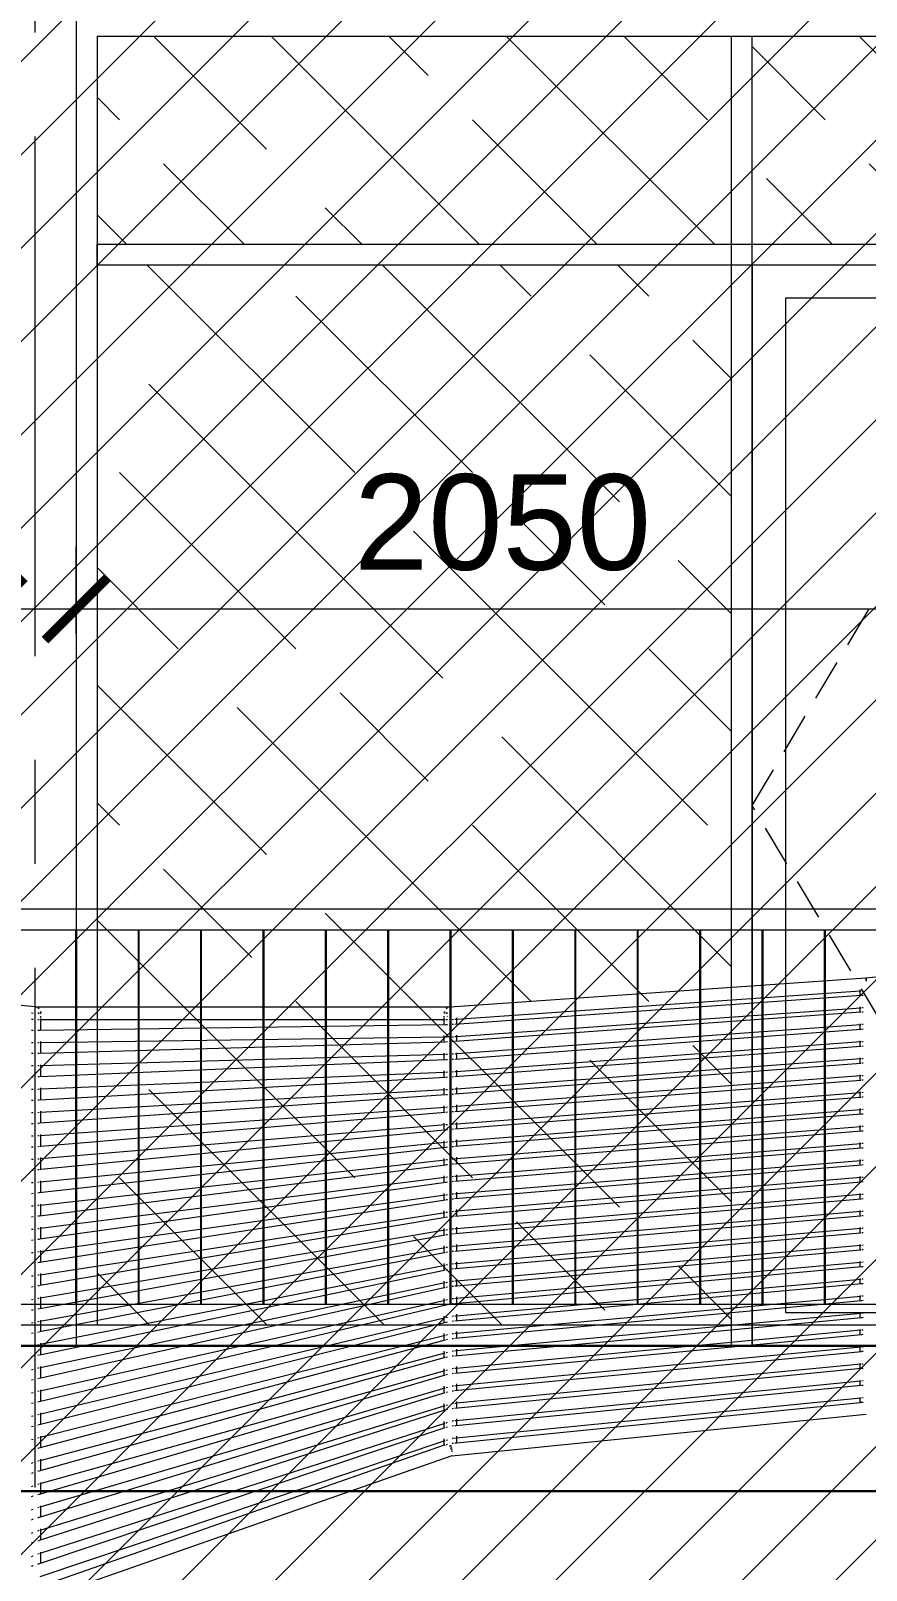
# Model space of a CAD drawing. Header units: millimetres. Extents: x 886808 to 1650903, y -1008069 to 230892.
# Drawn here: x 1042512 to 1044521, y -355550 to -351847 of the extents above; entities that cross this region are included whole.
import ezdxf

# ---------------------------------------------------------------- set-up
doc = ezdxf.new("R2010")
doc.units = ezdxf.units.MM
for name, pattern in [('ACAD_ISO07W100', [3, 0, -3]), ('CENTER', [2, 1.25, -0.25, 0.25, -0.25]), ('DASHED', [0.75, 0.5, -0.25])]:
    doc.linetypes.add(name, pattern=pattern)
doc.layers.get('0').update_dxf_attribs({"lineweight": 0})
for name, color, linetype, lineweight in [('0.NETMANHNHAT-0.05', 251, 'Continuous', 0), ('03- Net Cua- 153', 153, 'Continuous', 9), ('06- Dim- 250', 250, 'Continuous', 0), ('8l NET TO', 8, 'Continuous', 9), ('A-Wall', 113, 'Continuous', 30), ('A_Dim', 8, 'Continuous', 5), ('M-HVAC-CDFF', 50, 'Continuous', 5)]:
    doc.layers.add(name, color=color, linetype=linetype, lineweight=lineweight)
doc.styles.add('TIÊU ĐỀ', font='arial.ttf', dxfattribs={"height": 230})
doc.dimstyles.new('1-100', dxfattribs={"dimtxt": 230, "dimasz": 150, "dimexe": 150, "dimexo": 300, "dimgap": 90, "dimtad": 1, "dimdec": 0, "dimrnd": 5, "dimzin": 0, "dimtxsty": 'TIÊU ĐỀ', "dimblk": 'ARCHTICK', "dimcen": 100, "dimdle": 120, "dimclrd": 256, "dimclre": 256, "dimclrt": 2, "dimadec": 0, "dimazin": 0, "dimtfac": 1, "dimtdec": 0, "dimtix": 1, "dimtmove": 1, "dimatfit": 3, "dimldrblk": 'OPEN30', "dimfxl": 900, "dimtolj": 1, "dimtzin": 0, "dimlwd": 13, "dimlwe": 13, "dimarcsym": 1})

# ---------------------------------------------------------------- blocks, each defined once
blk = doc.blocks.new('Air Terminals 4 - Air Terminals 4-6275953-MẶT ĐỨNG TRỤC A-H')
at = {"layer": 'M-HVAC-CDFF'}
for p, q in [((1200, 4200), (26700, 4200)), ((26700, 4150), (1200, 4150))]:
    blk.add_line(p, q, dxfattribs=at)
blk = doc.blocks.new('_ArchTick')
at = {"color": 0, "linetype": 'ByBlock', "const_width": 0.15}
blk.add_lwpolyline([(-0.5, -0.5), (0.5, 0.5)], dxfattribs=at)
blk = doc.blocks.new('*D670')
at = {"layer": 'A_Dim', "lineweight": 13, "transparency": 16777216}
for p, q in [((1041276.8, -353169.6), (1041276.8, -353087.5)), ((1042421.8, -353231.7), (1042421.8, -353087.5)), ((1041156.8, -353237.5), (1042541.8, -353237.5))]:
    blk.add_line(p, q, dxfattribs=at)
at = {"layer": 'Defpoints', "color": 0, "transparency": 16777216}
for p in [(1042421.8, -353237.5), (1041276.8, -353469.6), (1042421.8, -353531.7)]:
    blk.add_point(p, dxfattribs=at)
at = {"layer": 'A_Dim', "lineweight": 13, "transparency": 16777216, "xscale": 150, "yscale": 150, "zscale": 150, "rotation": 180}
blk.add_blockref('_ArchTick', (1041276.8, -353237.5), dxfattribs=at)
at = {"layer": 'A_Dim', "lineweight": 13, "transparency": 16777216, "xscale": 150, "yscale": 150, "zscale": 150}
blk.add_blockref('_ArchTick', (1042421.8, -353237.5), dxfattribs=at)
at = {"layer": 'A_Dim', "color": 2, "transparency": 16777216, "insert": (1041849.3, -353030), "char_height": 230, "attachment_point": 5, "style": 'TIÊU ĐỀ'}
blk.add_mtext('\\A1;1145', dxfattribs=at)
blk = doc.blocks.new('_Open30')
at = {"color": 0, "linetype": 'ByBlock', "lineweight": -2}
for p, q in [((-1, 0.268), (0, 0)), ((0, 0), (-1, -0.268)), ((0, 0), (-1, 0))]:
    blk.add_line(p, q, dxfattribs=at)
blk = doc.blocks.new('*D671')
at = {"layer": 'A_Dim', "lineweight": 13, "transparency": 16777216}
for p, q in [((1042621.8, -353297.6), (1042621.8, -353087.5)), ((1044671.8, -353297.6), (1044671.8, -353087.5)), ((1042501.8, -353237.5), (1044791.8, -353237.5))]:
    blk.add_line(p, q, dxfattribs=at)
at = {"layer": 'Defpoints', "color": 0, "transparency": 16777216}
for p in [(1044671.8, -353237.5), (1042621.8, -353597.6), (1044671.8, -353597.6)]:
    blk.add_point(p, dxfattribs=at)
at = {"layer": 'A_Dim', "lineweight": 13, "transparency": 16777216, "xscale": 150, "yscale": 150, "zscale": 150, "rotation": 180}
blk.add_blockref('_ArchTick', (1042621.8, -353237.5), dxfattribs=at)
at = {"layer": 'A_Dim', "lineweight": 13, "transparency": 16777216, "xscale": 150, "yscale": 150, "zscale": 150}
blk.add_blockref('_ArchTick', (1044671.8, -353237.5), dxfattribs=at)
at = {"layer": 'A_Dim', "color": 2, "transparency": 16777216, "insert": (1043646.8, -353030), "char_height": 230, "attachment_point": 5, "style": 'TIÊU ĐỀ'}
blk.add_mtext('\\A1;2050', dxfattribs=at)
blk = doc.blocks.new('A$C62D649C3')
at = {"transparency": 33554636}
for p, q in [((29299, 5535), (30298.1, 5634.9)), ((27300.8, 5465), (26302, 5564.9)), ((28299, 5465), (29298.6, 5534.9)), ((29298.6, 5534.9), (29298.6, 5534.4)), ((29298.8, 5534.9), (29298.6, 5534.9)), ((29298.6, 5534.4), (29298.8, 5532.9)), ((29299, 5535), (29298.8, 5534.9)), ((29298.8, 5532.9), (29299, 5530.6)), ((29299, 5535), (29299.1, 5534.5)), ((29299, 5530.6), (29299.3, 5527.5)), ((29299.1, 5534.5), (29299.2, 5533)), ((29299.2, 5533), (29299.3, 5530.6)), ((29299.3, 5530.6), (29299.5, 5527.5)), ((29299.3, 5527.5), (29299.4, 5527)), ((29299.5, 5527.5), (29299.6, 5527.1)), ((28310.7, 5423.8), (29287.6, 5493.3)), ((28315.1, 5436), (29285.1, 5503.9)), ((29285.1, 5503.9), (29285.1, 5506.4)), ((29285.1, 5503.9), (29287.1, 5504.1)), ((29285.1, 5493.1), (29285.1, 5503.9)), ((29289.5, 5504.2), (29292.6, 5504.4)), ((29289.5, 5493.5), (29292.6, 5493.7)), ((27292.6, 5450.7), (27296.2, 5450.4)), ((27299.7, 5458.2), (27300.1, 5458.2)), ((27300.1, 5458.2), (27300.7, 5458.2)), ((27300.8, 5465), (28299, 5465)), ((27300.8, 5465), (27301.6, 5464.9)), ((27300.8, 5457.5), (27300.8, 5457.2)), ((27301.1, 5460.6), (27301.4, 5463)), ((27301.5, 5464.8), (27301.6, 5464.9)), ((27303.9, 5464.5), (27301.5, 5464.8)), ((27301.5, 5464.5), (27301.5, 5464.8)), ((27310.7, 5460.6), (27307.6, 5463)), ((27307.6, 5450), (27310.7, 5450)), ((27310.7, 5450), (27307.6, 5450)), ((27313.1, 5450), (27315.1, 5450)), ((27313.2, 5453.9), (27314.6, 5452.1)), ((27315.1, 5450), (27314.6, 5453.9)), ((27314.6, 5452.1), (27315.1, 5450)), ((28285.6, 5453.9), (28285.1, 5450)), ((28285.1, 5450), (28285.6, 5452.4)), ((28287.1, 5450), (28285.1, 5450)), ((28285.6, 5452.4), (28286.6, 5453.9)), ((28292.6, 5463), (28289.5, 5460.6)), ((28292.6, 5450), (28289.5, 5450)), ((28289.5, 5450), (28292.6, 5450)), ((28299, 5464.9), (28296.2, 5464.5)), ((28299, 5465), (28299, 5464.9)), ((28299, 5464.9), (28299.1, 5464.5)), ((28299.1, 5459.1), (28299.4, 5459.1)), ((28299.4, 5459.1), (28299.2, 5463)), ((28299.4, 5459.1), (28300.1, 5459.2)), ((28300.1, 5460.6), (28300.1, 5459.2)), ((28300.1, 5459.2), (28300.7, 5459.1)), ((29287.1, 5452.5), (28310.7, 5381.8)), ((28314.6, 5394), (29287.1, 5463.3)), ((29285.1, 5463.1), (29285.1, 5465.6)), ((29285.1, 5452.4), (29285.1, 5463.1)), ((29289.5, 5463.5), (29292.6, 5463.7)), ((29292.6, 5452.9), (29289.5, 5452.7)), ((27292.6, 5435.7), (27296.2, 5435.3)), ((27292.6, 5409.6), (27296.2, 5409.3)), ((27307.6, 5435), (27310.7, 5435)), ((27307.6, 5409.1), (27310.7, 5409.1)), ((27310.7, 5439.4), (27310.7, 5439.4)), ((27311.8, 5409.1), (28288.9, 5422.8)), ((27313.1, 5435), (28287.1, 5435)), ((27315.1, 5439.4), (27315.1, 5442.5)), ((27315.1, 5435), (27315.1, 5437.5)), ((27315.1, 5409.2), (27315.1, 5435)), ((28285.1, 5439.4), (28285.1, 5442.5)), ((28285.1, 5422.8), (28285.1, 5438.2)), ((28289.5, 5439.4), (28289.5, 5439.4)), ((28289.5, 5435), (28292.6, 5435)), ((28289.5, 5422.8), (28292.6, 5422.9)), ((28292.6, 5442), (28291.6, 5442.5)), ((28303.9, 5435.2), (28307.6, 5435.5)), ((28303.9, 5423.3), (28307.6, 5423.5)), ((28310.7, 5435.7), (28313.1, 5435.9)), ((28310.7, 5339.8), (29287.2, 5411.7)), ((28314.6, 5436), (28315.1, 5436)), ((29287.1, 5422.4), (28314.6, 5352)), ((28315.1, 5436), (28315.1, 5438.9)), ((28315.1, 5424.1), (28315.1, 5436)), ((29285.1, 5422.3), (29285.1, 5424.7)), ((29285.1, 5411.6), (29285.1, 5422.3)), ((29292.6, 5422.8), (29289.5, 5422.6)), ((29289.5, 5411.9), (29292.6, 5412.1)), ((27292.6, 5379.6), (27296.2, 5379.3)), ((27307.6, 5379.2), (27310.7, 5379.2)), ((28288, 5380.7), (27312.7, 5353.4)), ((27313.1, 5379.2), (28287.1, 5392.9)), ((27315.1, 5379.3), (27315.1, 5381.7)), ((27315.1, 5353.5), (27315.1, 5379.3)), ((28285.1, 5392.8), (28285.1, 5396)), ((28285.1, 5380.6), (28285.1, 5392.8)), ((28289.5, 5392.9), (28292.6, 5392.9)), ((28292.6, 5380.8), (28289.5, 5380.7)), ((28303.9, 5393.3), (28307.6, 5393.5)), ((28307.6, 5381.6), (28303.9, 5381.3)), ((28310.7, 5393.8), (28313.1, 5393.9)), ((28310.7, 5297.8), (29287.1, 5370.9)), ((28314.6, 5310), (29287.1, 5381.6)), ((28315.1, 5394.1), (28315.1, 5396.9)), ((28315.1, 5382.1), (28315.1, 5394.1)), ((29285.1, 5381.5), (29285.1, 5383.8)), ((29285.1, 5370.7), (29285.1, 5381.5)), ((29289.5, 5381.8), (29292.6, 5382)), ((29289.5, 5371.1), (29292.6, 5371.3)), ((27296.2, 5353.3), (27292.6, 5353.4)), ((27310.7, 5353.3), (27307.6, 5353.2)), ((27312.3, 5297.6), (28288.3, 5338.5)), ((28287.1, 5350.6), (27313.1, 5323.4)), ((28285.1, 5350.6), (28285.1, 5353.9)), ((28285.1, 5338.4), (28285.1, 5350.6)), ((28292.6, 5350.8), (28289.5, 5350.7)), ((28289.5, 5338.6), (28292.6, 5338.7)), ((28307.6, 5351.5), (28303.9, 5351.2)), ((28303.9, 5339.3), (28307.6, 5339.6)), ((28313.1, 5351.9), (28310.7, 5351.7)), ((28314.6, 5268), (29287.1, 5340.8)), ((28315.1, 5352.1), (28315.1, 5355)), ((28315.1, 5340.1), (28315.1, 5352.1)), ((29285.1, 5340.7), (29285.1, 5342.9)), ((29285.1, 5329.9), (29285.1, 5340.7)), ((29289.5, 5341), (29292.6, 5341.2)), ((27296.2, 5323.2), (27292.6, 5323.4)), ((27292.6, 5297.3), (27296.2, 5297.2)), ((27310.7, 5323.3), (27307.6, 5323.2)), ((27307.6, 5297.4), (27310.7, 5297.5)), ((27312.6, 5241.8), (28288, 5296.3)), ((27315.1, 5323.5), (27315.1, 5325.8)), ((27315.1, 5297.7), (27315.1, 5323.5)), ((27315.1, 5267.7), (28285.1, 5308.4)), ((28285.1, 5308.4), (28285.1, 5311.7)), ((28285.1, 5296.2), (28285.1, 5308.4)), ((28285.1, 5308.4), (28287.1, 5308.4)), ((28289.5, 5308.5), (28292.6, 5308.7)), ((28289.5, 5296.4), (28292.6, 5296.6)), ((28303.9, 5309.2), (28307.6, 5309.5)), ((28303.9, 5297.3), (28307.6, 5297.6)), ((28310.7, 5255.8), (29287.1, 5330.1)), ((28310.7, 5309.7), (28313.1, 5309.9)), ((28314.6, 5226.1), (29287.1, 5300)), ((28315.1, 5310.1), (28315.1, 5313.1)), ((28315.1, 5298.2), (28315.1, 5310.1)), ((29285.1, 5299.9), (29285.1, 5302.1)), ((29285.1, 5289.1), (29285.1, 5299.9)), ((29289.5, 5330.3), (29292.6, 5330.5)), ((29289.5, 5300.2), (29292.6, 5300.5)), ((27292.6, 5267.3), (27296.2, 5267.2)), ((27307.6, 5267.4), (27310.7, 5267.5)), ((27313.1, 5267.6), (27315.1, 5267.7)), ((27313.1, 5211.8), (28287.1, 5266.3)), ((27315.1, 5267.7), (27315.1, 5270.1)), ((27315.1, 5241.9), (27315.1, 5267.7)), ((28285.1, 5266.1), (28285.1, 5269.6)), ((28285.1, 5254), (28285.1, 5266.1)), ((28289.5, 5266.4), (28292.6, 5266.6)), ((28303.9, 5267.3), (28307.6, 5267.5)), ((28310.7, 5213.8), (29287.1, 5289.2)), ((28310.7, 5267.8), (28313.1, 5267.9)), ((28314.6, 5184.1), (29287.1, 5259.3)), ((28315.1, 5268.1), (28315.1, 5271.1)), ((28315.1, 5256.2), (28315.1, 5268.1)), ((29285.1, 5259.1), (29285.1, 5261.3)), ((29285.1, 5248.2), (29285.1, 5259.1)), ((29289.5, 5289.4), (29292.6, 5289.7)), ((29289.5, 5259.4), (29292.6, 5259.7)), ((27292.6, 5241.1), (27296.2, 5241.1)), ((27307.6, 5241.5), (27310.7, 5241.7)), ((27312.8, 5186), (28287.6, 5254.1)), ((27313.1, 5156), (28287.1, 5224.1)), ((28285.1, 5223.9), (28285.1, 5227.4)), ((28285.1, 5211.7), (28285.1, 5223.9)), ((28289.5, 5254.3), (28292.6, 5254.5)), ((28289.5, 5224.2), (28292.6, 5224.5)), ((28303.9, 5255.3), (28307.6, 5255.6)), ((28303.9, 5225.3), (28307.6, 5225.5)), ((28310.7, 5171.8), (29285.1, 5248.2)), ((28310.7, 5225.8), (28313.1, 5226)), ((28315.1, 5226.1), (28315.1, 5229.2)), ((28315.1, 5214.1), (28315.1, 5226.1)), ((29285.1, 5248.2), (29287.1, 5248.4)), ((29289.5, 5248.6), (29292.6, 5248.8)), ((27292.6, 5211.1), (27296.2, 5211.1)), ((27292.6, 5184.9), (27296.2, 5185)), ((27307.6, 5211.5), (27310.7, 5211.6)), ((27307.6, 5185.6), (27310.7, 5185.8)), ((27315.1, 5211.9), (27315.1, 5214.2)), ((27315.1, 5186.2), (27315.1, 5211.9)), ((27315.1, 5130.4), (28287.3, 5211.9)), ((28285.1, 5181.7), (28285.1, 5185.2)), ((28289.5, 5212.1), (28292.6, 5212.4)), ((28303.9, 5213.3), (28307.6, 5213.6)), ((28310.7, 5129.8), (29288.4, 5207.7)), ((28315.1, 5142.2), (29287.1, 5218.5)), ((28315.1, 5184.2), (28315.1, 5187.2)), ((29285.1, 5218.3), (29285.1, 5220.4)), ((29285.1, 5207.4), (29285.1, 5218.3)), ((29289.5, 5218.7), (29292.6, 5218.9)), ((29289.5, 5207.8), (29292.6, 5208)), ((27292.6, 5155), (27296.2, 5155)), ((27307.6, 5155.6), (27310.7, 5155.8)), ((27313.1, 5100.2), (28287.1, 5181.9)), ((27315.1, 5074.6), (28285.1, 5169.5)), ((27315.1, 5156.1), (27315.1, 5158.4)), ((27315.1, 5130.4), (27315.1, 5156.1)), ((28285.1, 5169.5), (28285.1, 5181.7)), ((28285.1, 5169.5), (28287.1, 5169.7)), ((28289.5, 5182.1), (28292.6, 5182.4)), ((28289.5, 5169.9), (28292.6, 5170.2)), ((28303.9, 5183.3), (28307.6, 5183.6)), ((28303.9, 5171.2), (28307.6, 5171.5)), ((28310.7, 5183.8), (28313.1, 5184)), ((28310.7, 5087.9), (29288.2, 5166.9)), ((28314.6, 5100.2), (29287.1, 5177.7)), ((28315.1, 5172.1), (28315.1, 5184.2)), ((29285.1, 5177.5), (29285.1, 5179.6)), ((29285.1, 5166.7), (29285.1, 5177.5)), ((29289.5, 5177.9), (29292.6, 5178.1)), ((29289.5, 5167), (29292.6, 5167.3)), ((27292.6, 5128.7), (27296.2, 5128.9)), ((27307.6, 5129.7), (27310.7, 5130)), ((27311.2, 5018.4), (28289, 5127.8)), ((27313.1, 5044.4), (28287.1, 5139.8)), ((27313.1, 5130.2), (27315.1, 5130.4)), ((28285.1, 5139.6), (28285.1, 5143)), ((28285.1, 5127.3), (28285.1, 5139.6)), ((28289.5, 5140), (28292.6, 5140.3)), ((28289.5, 5127.8), (28292.6, 5128.2)), ((28303.9, 5141.4), (28307.6, 5141.6)), ((28303.9, 5129.3), (28307.6, 5129.6)), ((28310.7, 5141.9), (28313.1, 5142.1)), ((28310.7, 5045.9), (29287.9, 5126.1)), ((28314.6, 5142.2), (28315.1, 5142.2)), ((28314.6, 5058.2), (29287.1, 5136.8)), ((28315.1, 5142.2), (28315.1, 5145.2)), ((28315.1, 5130.1), (28315.1, 5142.2)), ((29285.1, 5136.7), (29285.1, 5138.7)), ((29285.1, 5125.9), (29285.1, 5136.7)), ((29289.5, 5137), (29292.6, 5137.3)), ((29289.5, 5126.2), (29292.6, 5126.5)), ((27292.6, 5098.8), (27296.2, 5099)), ((27307.6, 5099.7), (27310.7, 5100)), ((27307.6, 5073.8), (27310.7, 5074.1)), ((27311.4, 4962.7), (28288.7, 5085.6)), ((27313.1, 4988.6), (28287.1, 5097.5)), ((27313.1, 5074.4), (27315.1, 5074.6)), ((27315.1, 5100.4), (27315.1, 5102.6)), ((27315.1, 5074.6), (27315.1, 5100.4)), ((28285.1, 5097.3), (28285.1, 5100.8)), ((28285.1, 5085.2), (28285.1, 5097.3)), ((28289.5, 5097.8), (28292.6, 5098.2)), ((28289.5, 5085.7), (28292.6, 5086.1)), ((28303.9, 5099.4), (28307.6, 5099.6)), ((28303.9, 5087.3), (28307.6, 5087.6)), ((28310.7, 5099.9), (28313.1, 5100.1)), ((28310.7, 5003.9), (29287.7, 5085.3)), ((28314.6, 5016.2), (29287.1, 5096)), ((28315.1, 5100.2), (28315.1, 5103.3)), ((28315.1, 5088.2), (28315.1, 5100.2)), ((29285.1, 5095.8), (29285.1, 5097.8)), ((29285.1, 5085.1), (29285.1, 5095.8)), ((29289.5, 5096.2), (29292.6, 5096.4)), ((29289.5, 5085.5), (29292.6, 5085.7)), ((27292.6, 5072.5), (27296.2, 5072.8)), ((27292.6, 5042.7), (27296.2, 5042.9)), ((27307.6, 5043.9), (27310.7, 5044.2)), ((27311.6, 4906.9), (28288.4, 5043.5)), ((27313.1, 4932.7), (28287.1, 5055.3)), ((27315.1, 5044.6), (27315.1, 5046.8)), ((27315.1, 5018.8), (27315.1, 5044.6)), ((28285.1, 5055), (28285.1, 5058.6)), ((28285.1, 5043), (28285.1, 5055)), ((28289.5, 5055.6), (28292.6, 5056)), ((28289.5, 5043.6), (28292.6, 5044.1)), ((28303.9, 5057.3), (28307.6, 5057.6)), ((28303.9, 5045.4), (28307.6, 5045.6)), ((28310.7, 5057.9), (28313.1, 5058)), ((28310.7, 4961.9), (29287.5, 5044.5)), ((28314.6, 4974.2), (29287.1, 5055.2)), ((28315.1, 5058.2), (28315.1, 5061.4)), ((28315.1, 5046.3), (28315.1, 5058.2)), ((29285.1, 5055), (29285.1, 5056.9)), ((29285.1, 5044.3), (29285.1, 5055)), ((29289.5, 5055.4), (29292.6, 5055.6)), ((29289.5, 5044.7), (29292.6, 5044.9)), ((27292.6, 5016.4), (27296.2, 5016.8)), ((27307.6, 5018), (27310.7, 5018.3)), ((27311.9, 4851.2), (28288.1, 5001.3)), ((27313.1, 4876.9), (28287.1, 5013.1)), ((28285.1, 5012.8), (28285.1, 5016.5)), ((28285.1, 5000.9), (28285.1, 5012.8)), ((28289.5, 5013.4), (28292.6, 5013.8)), ((28289.5, 5001.5), (28292.6, 5002)), ((28303.9, 5015.3), (28307.6, 5015.6)), ((28303.9, 5003.4), (28307.6, 5003.7)), ((28310.7, 5015.8), (28313.1, 5016)), ((28310.7, 4920), (29287.2, 5003.7)), ((28314.6, 4932.2), (29287.1, 5014.4)), ((28315.1, 5016.2), (28315.1, 5019.5)), ((28315.1, 5004.3), (28315.1, 5016.2)), ((29285.1, 5014.2), (29285.1, 5016.1)), ((29285.1, 5003.5), (29285.1, 5014.2)), ((29289.5, 5014.6), (29292.6, 5014.8)), ((29289.5, 5003.8), (29292.6, 5004.1)), ((27292.6, 4986.5), (27296.2, 4986.8)), ((27307.6, 4988), (27310.7, 4988.3)), ((27313.1, 4821), (28287.1, 4970.8)), ((27315.1, 4988.8), (27315.1, 4991)), ((27315.1, 4963.1), (27315.1, 4988.8)), ((28285.1, 4970.5), (28285.1, 4974.3)), ((28285.1, 4958.7), (28285.1, 4970.5)), ((28289.5, 4971.2), (28292.6, 4971.7)), ((28303.9, 4973.3), (28307.6, 4973.6)), ((28310.7, 4973.8), (28313.1, 4974)), ((28314.6, 4890.2), (29287.1, 4973.6)), ((28315.1, 4974.2), (28315.1, 4977.6)), ((28315.1, 4962.3), (28315.1, 4974.2)), ((29285.1, 4973.4), (29285.1, 4975.2)), ((29285.1, 4962.6), (29285.1, 4973.4)), ((29285.1, 4962.6), (29287.1, 4962.8)), ((29289.5, 4973.8), (29292.6, 4974)), ((29289.5, 4963), (29292.6, 4963.3)), ((27292.6, 4960.3), (27296.2, 4960.8)), ((27292.6, 4930.2), (27296.2, 4930.7)), ((27307.6, 4962.2), (27310.7, 4962.6)), ((27307.6, 4932), (27310.7, 4932.4)), ((27312.1, 4795.4), (28287.7, 4959.1)), ((27313.1, 4765.2), (28287.1, 4928.6)), ((27315.1, 4933), (27315.1, 4935.2)), ((27315.1, 4907.4), (27315.1, 4933)), ((28285.1, 4928.3), (28285.1, 4932.2)), ((28285.1, 4916.5), (28285.1, 4928.3)), ((28289.5, 4959.4), (28292.6, 4960)), ((28289.5, 4929), (28292.6, 4929.5)), ((28303.9, 4961.4), (28307.6, 4961.7)), ((28303.9, 4931.3), (28307.6, 4931.6)), ((28310.7, 4877.9), (29285.1, 4962.6)), ((28310.7, 4931.8), (28313.1, 4932)), ((28314.6, 4848.2), (29287.1, 4932.8)), ((28315.1, 4932.2), (28315.1, 4935.6)), ((28315.1, 4920.3), (28315.1, 4932.2)), ((29285.1, 4932.6), (29285.1, 4934.4)), ((29285.1, 4921.8), (29285.1, 4932.6)), ((29289.5, 4933), (29292.6, 4933.2)), ((27292.6, 4904.3), (27296.2, 4904.8)), ((27307.6, 4906.4), (27310.7, 4906.8)), ((27312.3, 4739.7), (28287.4, 4916.9)), ((28285.1, 4886), (28285.1, 4890)), ((28289.5, 4917.3), (28292.6, 4917.9)), ((28303.9, 4919.4), (28307.6, 4919.7)), ((28303.9, 4889.3), (28307.6, 4889.6)), ((28310.7, 4889.9), (28313.1, 4890.1)), ((28313.1, 4836.1), (29285.1, 4921.8)), ((28314.6, 4806.3), (29287.1, 4892)), ((28315.1, 4890.2), (28315.1, 4893.7)), ((28315.1, 4878.3), (28315.1, 4890.2)), ((29285.1, 4921.8), (29287.1, 4922)), ((29285.1, 4891.8), (29285.1, 4893.5)), ((29285.1, 4880.9), (29285.1, 4891.8)), ((29289.5, 4922.2), (29292.6, 4922.5)), ((29289.5, 4892.2), (29292.6, 4892.5)), ((27292.6, 4874), (27296.2, 4874.5)), ((27307.6, 4876.1), (27310.7, 4876.5)), ((27312.5, 4683.9), (28285.1, 4874.3)), ((27313.1, 4709.4), (28287.1, 4886.4)), ((27315.1, 4877.1), (27315.1, 4879.3)), ((27315.1, 4851.7), (27315.1, 4877.1)), ((28285.1, 4874.3), (28285.1, 4886)), ((28285.1, 4874.3), (28287.1, 4874.7)), ((28289.5, 4886.8), (28292.6, 4887.4)), ((28289.5, 4875.2), (28292.6, 4875.8)), ((28303.9, 4877.4), (28307.6, 4877.7)), ((28315.1, 4794.3), (29285.1, 4880.9)), ((28315.1, 4848.3), (28315.1, 4851.8)), ((29285.1, 4880.9), (29287.1, 4881.1)), ((29285.1, 4851.1), (29285.1, 4852.7)), ((29289.5, 4881.3), (29292.6, 4881.6)), ((29289.5, 4851.4), (29292.6, 4851.7)), ((27292.6, 4848.2), (27296.2, 4848.8)), ((27292.6, 4817.8), (27296.2, 4818.4)), ((27307.6, 4850.5), (27310.7, 4851)), ((27307.6, 4820.2), (27310.7, 4820.7)), ((27312.7, 4628.2), (28285.1, 4832.1)), ((27313.1, 4653.5), (28287.1, 4844.2)), ((27315.1, 4821.3), (27315.1, 4823.5)), ((27315.1, 4795.9), (27315.1, 4821.3)), ((28285.1, 4843.8), (28285.1, 4847.8)), ((28285.1, 4832.1), (28285.1, 4843.8)), ((28285.1, 4832.1), (28287.1, 4832.5)), ((28289.5, 4844.7), (28292.6, 4845.3)), ((28289.5, 4833), (28292.6, 4833.7)), ((28303.9, 4847.3), (28307.6, 4847.6)), ((28303.9, 4835.3), (28307.6, 4835.6)), ((28310.7, 4847.9), (28313.1, 4848.1)), ((28310.7, 4751.9), (29288.8, 4840.5)), ((28310.7, 4835.9), (28313.1, 4836.1)), ((28314.6, 4764.3), (29287.1, 4851.2)), ((28315.1, 4836.3), (28315.1, 4848.3)), ((29285.1, 4840.2), (29285.1, 4851.1)), ((29289.5, 4840.6), (29292.6, 4840.8)), ((27292.6, 4792.1), (27296.2, 4792.7)), ((27307.6, 4794.7), (27310.7, 4795.2)), ((27313.1, 4597.7), (28287.1, 4802)), ((27315.1, 4572.9), (28285.1, 4789.9)), ((28285.1, 4801.6), (28285.1, 4805.7)), ((28285.1, 4789.9), (28285.1, 4801.6)), ((28285.1, 4789.9), (28287.1, 4790.4)), ((28289.5, 4802.5), (28292.6, 4803.2)), ((28289.5, 4790.9), (28292.6, 4791.6)), ((28303.9, 4805.4), (28307.6, 4805.7)), ((28303.9, 4793.3), (28307.6, 4793.6)), ((28310.7, 4805.9), (28313.1, 4806.2)), ((28310.7, 4710), (29288.7, 4799.7)), ((28310.7, 4793.9), (28313.1, 4794.1)), ((28313.3, 4794.1), (28315.1, 4794.3)), ((28314.6, 4722.3), (29287.1, 4810.4)), ((28315.1, 4806.3), (28315.1, 4809.8)), ((28315.1, 4794.3), (28315.1, 4806.3)), ((29285.1, 4810.2), (29285.1, 4811.8)), ((29285.1, 4799.4), (29285.1, 4810.2)), ((29289.5, 4810.6), (29292.6, 4810.9)), ((29289.5, 4799.8), (29292.6, 4800.1)), ((27292.6, 4761.5), (27296.2, 4762.2)), ((27307.6, 4764.3), (27310.7, 4764.8)), ((27310.7, 4516.1), (28288.7, 4748.6)), ((27313.1, 4541.9), (28287.1, 4759.8)), ((27315.1, 4765.5), (27315.1, 4767.6)), ((27315.1, 4740.2), (27315.1, 4765.5)), ((28285.1, 4759.4), (28285.1, 4763.5)), ((28285.1, 4747.7), (28285.1, 4759.4)), ((28289.5, 4760.4), (28292.6, 4761)), ((28289.5, 4748.8), (28292.6, 4749.5)), ((28303.9, 4763.4), (28307.6, 4763.7)), ((28303.9, 4751.3), (28307.6, 4751.6)), ((28310.7, 4764), (28313.1, 4764.2)), ((28310.7, 4668), (29288.5, 4758.9)), ((28314.6, 4680.3), (29287.1, 4769.6)), ((28315.1, 4764.4), (28315.1, 4767.9)), ((28315.1, 4752.3), (28315.1, 4764.4)), ((29285.1, 4769.4), (29285.1, 4770.9)), ((29285.1, 4758.6), (29285.1, 4769.4)), ((29289.5, 4769.8), (29292.6, 4770.1)), ((29289.5, 4759), (29292.6, 4759.3)), ((27292.6, 4736), (27296.2, 4736.7)), ((27292.6, 4705.3), (27296.2, 4706.1)), ((27307.6, 4738.8), (27310.7, 4739.4)), ((27307.6, 4708.4), (27310.7, 4708.9)), ((27310.9, 4460.4), (28288.5, 4706.5)), ((27315.1, 4486.6), (28285.1, 4717.2)), ((27315.1, 4709.7), (27315.1, 4711.8)), ((27315.1, 4684.4), (27315.1, 4709.7)), ((28285.1, 4717.2), (28285.1, 4721.3)), ((28285.1, 4717.2), (28287.1, 4717.6)), ((28285.1, 4705.6), (28285.1, 4717.2)), ((28289.5, 4718.2), (28292.6, 4718.9)), ((28289.5, 4706.7), (28292.6, 4707.5)), ((28303.9, 4721.4), (28307.6, 4721.7)), ((28303.9, 4709.4), (28307.6, 4709.7)), ((28310.7, 4722), (28313.1, 4722.2)), ((28310.7, 4626.1), (29288.3, 4718.1)), ((28314.6, 4638.3), (29287.1, 4728.7)), ((28315.1, 4722.4), (28315.1, 4725.9)), ((28315.1, 4710.4), (28315.1, 4722.4)), ((29285.1, 4728.5), (29285.1, 4730)), ((29285.1, 4717.8), (29285.1, 4728.5)), ((29289.5, 4728.9), (29292.6, 4729.2)), ((29289.5, 4718.2), (29292.6, 4718.5)), ((27292.6, 4679.9), (27296.2, 4680.7)), ((27307.6, 4683), (27310.7, 4683.6)), ((27313.1, 4430.2), (28287.1, 4675.3)), ((28285.1, 4674.8), (28285.1, 4679.1)), ((28285.1, 4663.5), (28285.1, 4674.8)), ((28289.5, 4675.9), (28292.6, 4676.7)), ((28303.9, 4679.4), (28307.6, 4679.7)), ((28303.9, 4667.4), (28307.6, 4667.7)), ((28310.7, 4680), (28313.1, 4680.2)), ((28310.7, 4584.1), (29288.2, 4677.3)), ((28314.6, 4596.3), (29287.1, 4687.9)), ((28315.1, 4680.4), (28315.1, 4683.9)), ((28315.1, 4668.4), (28315.1, 4680.4)), ((29285.1, 4687.7), (29285.1, 4689.2)), ((29285.1, 4677), (29285.1, 4687.7)), ((29289.5, 4688.1), (29292.6, 4688.4)), ((29289.5, 4677.4), (29292.6, 4677.7)), ((27292.6, 4649.1), (27296.2, 4649.9)), ((27307.6, 4652.5), (27310.7, 4653.1)), ((27311, 4404.7), (28288.2, 4664.3)), ((27313.1, 4374.3), (28287.1, 4633.1)), ((27315.1, 4653.9), (27315.1, 4656)), ((27315.1, 4628.7), (27315.1, 4653.9)), ((28285.1, 4632.5), (28285.1, 4636.9)), ((28285.1, 4621.4), (28285.1, 4632.5)), ((28289.5, 4664.7), (28292.6, 4665.5)), ((28289.5, 4633.7), (28292.6, 4634.5)), ((28303.9, 4637.3), (28307.6, 4637.7)), ((28310.7, 4638), (28313.1, 4638.2)), ((28310.7, 4542.1), (29288, 4636.5)), ((28314.6, 4554.3), (29287.1, 4647.1)), ((28315.1, 4638.4), (28315.1, 4642)), ((28315.1, 4626.5), (28315.1, 4638.4)), ((29285.1, 4646.9), (29285.1, 4648.4)), ((29285.1, 4636.2), (29285.1, 4646.9)), ((29289.5, 4647.3), (29292.6, 4647.6)), ((29289.5, 4636.6), (29292.6, 4636.9)), ((27292.6, 4623.8), (27296.2, 4624.7)), ((27292.6, 4592.9), (27296.2, 4593.8)), ((27307.6, 4627.1), (27310.7, 4627.8)), ((27307.6, 4596.6), (27310.7, 4597.2)), ((27311.2, 4349), (28288, 4622.2)), ((27315.1, 4598.1), (27315.1, 4600.2)), ((27315.1, 4572.9), (27315.1, 4598.1)), ((28285.1, 4590.3), (28285.1, 4594.7)), ((28289.5, 4622.6), (28292.6, 4623.4)), ((28289.5, 4591.5), (28292.6, 4592.4)), ((28303.9, 4625.4), (28307.6, 4625.8)), ((28303.9, 4595.3), (28307.6, 4595.7)), ((28310.7, 4595.9), (28313.1, 4596.2)), ((28310.7, 4500.1), (29287.8, 4595.7)), ((28314.6, 4512.3), (29287.1, 4606.3)), ((28315.1, 4596.4), (28315.1, 4600.1)), ((28315.1, 4584.5), (28315.1, 4596.4)), ((29285.1, 4606.1), (29285.1, 4607.5)), ((29285.1, 4595.4), (29285.1, 4606.1)), ((29289.5, 4606.5), (29292.6, 4606.8)), ((29289.5, 4595.8), (29292.6, 4596.1)), ((27292.6, 4567.6), (27296.2, 4568.7)), ((27307.6, 4571.2), (27310.7, 4571.9)), ((27311.3, 4293.3), (28287.7, 4580)), ((27312.9, 4572.4), (27313.1, 4572.5)), ((27313.1, 4318.4), (28287.1, 4590.8)), ((27313.1, 4572.5), (27315.1, 4572.9)), ((28285.1, 4579.2), (28285.1, 4590.3)), ((28289.5, 4580.5), (28292.6, 4581.4)), ((28303.9, 4583.4), (28307.6, 4583.8)), ((28314.6, 4470.4), (29287.1, 4565.5)), ((28315.1, 4554.4), (28315.1, 4558.2)), ((29285.1, 4565.3), (29285.1, 4566.7)), ((29285.1, 4554.6), (29285.1, 4565.3)), ((29289.5, 4565.7), (29292.6, 4566)), ((29289.5, 4555), (29292.6, 4555.3)), ((27292.6, 4536.7), (27296.2, 4537.7)), ((27307.6, 4540.7), (27310.7, 4541.4)), ((27311.5, 4237.6), (28287.5, 4537.8)), ((27313.1, 4262.6), (28287.1, 4548.6)), ((27315.1, 4542.4), (27315.1, 4544.3)), ((27315.1, 4517.2), (27315.1, 4542.4)), ((28285.1, 4548), (28285.1, 4552.5)), ((28285.1, 4537.1), (28285.1, 4548)), ((28289.5, 4549.3), (28292.6, 4550.2)), ((28289.5, 4538.4), (28292.6, 4539.4)), ((28303.9, 4553.3), (28307.6, 4553.6)), ((28303.9, 4541.4), (28307.6, 4541.8)), ((28310.7, 4553.9), (28313.1, 4554.2)), ((28313.2, 4458.4), (29287.7, 4554.8)), ((28314.6, 4428.4), (29287.1, 4524.7)), ((28315.1, 4542.5), (28315.1, 4554.4)), ((29285.1, 4524.5), (29285.1, 4525.8)), ((29285.1, 4513.8), (29285.1, 4524.5)), ((29289.5, 4524.9), (29292.6, 4525.2)), ((27292.6, 4511.6), (27296.2, 4512.7)), ((27292.6, 4480.4), (27296.2, 4481.5)), ((27296.2, 4512.7), (27296.2, 4512.7)), ((27307.6, 4515.4), (27310.7, 4516.1)), ((27307.6, 4484.8), (27310.7, 4485.5)), ((27311.6, 4181.9), (28287.3, 4495.6)), ((27313.1, 4206.7), (28287.1, 4506.3)), ((27313.1, 4486.1), (27315.1, 4486.6)), ((27315.1, 4486.6), (27315.1, 4488.5)), ((27315.1, 4461.5), (27315.1, 4486.6)), ((28285.1, 4505.7), (28285.1, 4510.3)), ((28285.1, 4494.9), (28285.1, 4505.7)), ((28289.5, 4507), (28292.6, 4508)), ((28289.5, 4496.3), (28292.6, 4497.3)), ((28303.4, 4385.3), (29299.7, 4485.1)), ((28303.9, 4511.3), (28307.6, 4511.7)), ((28303.9, 4499.4), (28307.6, 4499.8)), ((28310.7, 4512), (28313.1, 4512.2)), ((28315.1, 4512.4), (28315.1, 4516.2)), ((28315.1, 4416.6), (29285.1, 4513.8)), ((28315.1, 4500.5), (28315.1, 4512.4)), ((29285.1, 4513.8), (29287.1, 4514)), ((29287.1, 4514), (29288.4, 4514.1)), ((29289.5, 4514.2), (29292.6, 4514.5)), ((27292.6, 4455.5), (27295.9, 4456.7)), ((27295.9, 4456.7), (27296.2, 4456.7)), ((27307.6, 4459.6), (27310.7, 4460.4)), ((27311.7, 4126.2), (28285.1, 4452.8)), ((27313.1, 4150.8), (28287.1, 4464.1)), ((28285.1, 4463.4), (28285.1, 4468.1)), ((28285.1, 4452.8), (28285.1, 4463.4)), ((28285.1, 4452.8), (28287.1, 4453.5)), ((28289.5, 4464.8), (28292.6, 4465.8)), ((28289.5, 4454.3), (28292.6, 4455.3)), ((28303.9, 4469.3), (28307.6, 4469.7)), ((28303.9, 4457.4), (28307.6, 4457.8)), ((28310.7, 4470), (28313.1, 4470.2)), ((28310.7, 4458.1), (28313.1, 4458.3)), ((28315.1, 4470.4), (28315.1, 4474.3)), ((28315.1, 4458.5), (28315.1, 4470.4)), ((27292.6, 4424.1), (27296.2, 4425.3)), ((27307.6, 4428.8), (27310.7, 4429.6)), ((28285.1, 4410.6), (27311.6, 4070.4)), ((27313.1, 4095), (28287.1, 4421.8)), ((27315.1, 4430.7), (27315.1, 4432.6)), ((27315.1, 4405.8), (27315.1, 4430.7)), ((28285.1, 4421.1), (28285.1, 4425.9)), ((28285.1, 4410.6), (28285.1, 4421.1)), ((28285.1, 4410.6), (28287.1, 4411.3)), ((28287.1, 4411.3), (28287.5, 4411.5)), ((28289.5, 4422.6), (28292.6, 4423.7)), ((28289.5, 4412.2), (28292.6, 4413.3)), ((28297.6, 4410.2), (28297.7, 4410)), ((28297.7, 4410), (28298.2, 4408.8)), ((28298.1, 4409), (28300.1, 4409.2)), ((28298.8, 4407.3), (28298.9, 4407.1)), ((28300.1, 4409.2), (28301.1, 4409.1)), ((28301.1, 4410.6), (28301.4, 4409.4)), ((28301.8, 4407.8), (28301.9, 4407.5)), ((28301.9, 4407.5), (28302.1, 4406.1)), ((28303.9, 4427.3), (28307.6, 4427.7)), ((28303.9, 4415.5), (28307.6, 4415.8)), ((28310.7, 4428), (28313.1, 4428.2)), ((28310.7, 4416.1), (28314.6, 4416.5)), ((28314.6, 4416.5), (28315.1, 4416.6)), ((28315.1, 4428.4), (28315.1, 4432.4)), ((28315.1, 4416.6), (28315.1, 4428.4)), ((27292.6, 4399.5), (27295.6, 4400.6)), ((27295.6, 4400.6), (27296.2, 4400.8)), ((28303.4, 4385.3), (27305.9, 4036.6)), ((27307.6, 4403.8), (27310.7, 4404.6)), ((27307.6, 4372.9), (27310.7, 4373.7)), ((27315.1, 4374.9), (27315.1, 4376.8)), ((27315.1, 4350.1), (27315.1, 4374.9)), ((28298.9, 4407.1), (28299.5, 4405.7)), ((28300.1, 4404), (28300.2, 4403.7)), ((28300.2, 4403.7), (28300.8, 4402.1)), ((28301.4, 4400.3), (28301.6, 4400)), ((28301.6, 4400), (28302.1, 4398.5)), ((28302.5, 4404.3), (28302.5, 4403.9)), ((28302.5, 4403.9), (28302.7, 4402.4)), ((28302.7, 4396.6), (28302.8, 4396.3)), ((28302.8, 4396.3), (28303.2, 4394.9)), ((28303, 4400.5), (28303, 4400)), ((28303, 4400), (28303.1, 4398.5)), ((28303.2, 4396.6), (28303.3, 4396.1)), ((28303.3, 4396.1), (28303.3, 4394.8)), ((28303.7, 4393.2), (28303.8, 4392.9)), ((28303.8, 4392.9), (28303.8, 4392.8)), ((27292.6, 4367.8), (27296.2, 4369.1)), ((27292.6, 4343.5), (27295.4, 4344.6)), ((27295.4, 4344.6), (27296.2, 4344.8)), ((27307.6, 4348), (27310.7, 4348.9)), ((27292.6, 4311.5), (27296.2, 4312.9)), ((27307.6, 4316.9), (27310.7, 4317.8)), ((27315.1, 4319), (27315.1, 4320.9)), ((27315.1, 4294.4), (27315.1, 4319)), ((27292.6, 4287.5), (27295.1, 4288.5)), ((27295.1, 4288.5), (27296.2, 4288.9)), ((27307.6, 4292.2), (27310.7, 4293.1)), ((27307.6, 4261), (27310.7, 4261.9)), ((27315.1, 4263.2), (27315.1, 4265)), ((27315.1, 4238.7), (27315.1, 4263.2)), ((27292.6, 4255.2), (27296.2, 4256.6)), ((27292.6, 4231.5), (27294.9, 4232.5)), ((27294.9, 4232.5), (27296.2, 4232.9)), ((27307.6, 4236.4), (27310.7, 4237.3)), ((27292.6, 4198.9), (27296.2, 4200.4)), ((27307.6, 4205), (27310.7, 4206)), ((27315.1, 4207.3), (27315.1, 4209.2)), ((27315.1, 4183), (27315.1, 4207.3)), ((27292.6, 4175.5), (27294.7, 4176.4)), ((27294.7, 4176.4), (27296.2, 4176.9)), ((27307.6, 4180.6), (27310.7, 4181.6)), ((27307.6, 4149.1), (27310.7, 4150.1)), ((27315.1, 4151.5), (27315.1, 4153.3)), ((27315.1, 4127.3), (27315.1, 4151.5)), ((27292.6, 4142.6), (27296.2, 4144.2)), ((27292.6, 4119.5), (27294.4, 4120.4)), ((27294.4, 4120.4), (27296.2, 4120.9)), ((27307.6, 4124.8), (27310.7, 4125.8))]:
    blk.add_line(p, q, dxfattribs=at)

msp = doc.modelspace()

# ---------------------------------------------------------------- hatches: boundary and pattern name
at = {"layer": 'A_Dim', "transparency": 33554457}
h = msp.add_hatch(dxfattribs=at)
h.set_pattern_fill('ANSI31', color=256, scale=50)
h.paths.add_polyline_path([(1057771.5, -351410.1), (1012052.5, -351410.1), (1012052.5, -360423), (1057771.5, -360423)])
at = {"layer": 'A_Dim', "transparency": 33554534}
h = msp.add_hatch(dxfattribs=at)
h.set_pattern_fill('GOST_WOOD', color=256, scale=100, angle=45)
h.set_pattern_definition([(135, (-719101.95, -236661.1), (424.26407, 424.26407), [1000, -200]), (135, (-718819.1, -236661.1), (424.26407, 424.26407), [600, -150, 300, -150]), (135, (-718465.55, -236731.8), (424.26407, 424.26407), [1000, -200])])
h.paths.add_polyline_path([(1047371.8, -351860.1), (1045951.6, -351860.1), (1046640.2, -352360.1), (1047371.8, -352360.1)])
h.paths.add_polyline_path([(1047371.8, -352410.1), (1045896.7, -352410.1), (1045896.7, -354960.1), (1047371.8, -354960.1)])
h.paths.add_polyline_path([(1044196.9, -352410.1), (1042671.8, -352410.1), (1042671.8, -354960.1), (1044196.9, -354960.1)])
h.paths.add_polyline_path([(1028121.8, -352410.1), (1026796.8, -352410.1), (1026796.8, -354960.1), (1028121.8, -354960.1)])
h.paths.add_polyline_path([(1026746.8, -352410.1), (1025421.8, -352410.1), (1025421.8, -354960.1), (1026746.8, -354960.1)])
h.paths.add_polyline_path([(1021071.8, -352410.1), (1019771.8, -352410.1), (1019771.8, -354960.1), (1021071.8, -354960.1)])
h.paths.add_polyline_path([(1021121.8, -354960.1), (1022421.8, -354960.1), (1022421.8, -352410.1), (1021121.8, -352410.1)])
h.paths.add_polyline_path([(1023771.8, -352410.1), (1022471.8, -352410.1), (1022471.8, -354960.1), (1023771.8, -354960.1)])
h.paths.add_polyline_path([(1025121.8, -352410.1), (1023821.8, -352410.1), (1023821.8, -354960.1), (1025121.8, -354960.1)])
h.paths.add_polyline_path([(1029546.8, -354960.1), (1030871.8, -354960.1), (1030871.8, -352410.1), (1029546.8, -352410.1)])
h.paths.add_polyline_path([(1029496.8, -352410.1), (1028171.8, -352410.1), (1028171.8, -354960.1), (1029496.8, -354960.1)])
h.paths.add_polyline_path([(1031171.8, -352410.1), (1031171.8, -354960.1), (1032216.8, -354960.1), (1032216.8, -352410.1)])
h.paths.add_polyline_path([(1036621.8, -352410.1), (1035576.8, -352410.1), (1035576.8, -354960.1), (1036621.8, -354960.1)])
h.paths.add_polyline_path([(1036921.8, -354960.1), (1037966.8, -354960.1), (1037966.8, -352410.1), (1036921.8, -352410.1)])
h.paths.add_polyline_path([(1041326.8, -354960.1), (1042371.8, -354960.1), (1042371.8, -352410.1), (1041326.8, -352410.1)])
h.paths.add_polyline_path([(1045846.7, -351860.1), (1044246.9, -351860.1), (1044246.9, -352360.1), (1045846.7, -352360.1)])
h.paths.add_polyline_path([(1046257.6, -351860.1), (1045896.7, -351860.1), (1045896.7, -352360.1), (1046640.2, -352360.1)])
h.paths.add_polyline_path([(1044196.9, -351860.1), (1042671.8, -351860.1), (1042671.8, -352360.1), (1044196.9, -352360.1)])
h.paths.add_polyline_path([(1042371.8, -351860.1), (1041326.8, -351860.1), (1041326.8, -352360.1), (1042371.8, -352360.1)])
h.paths.add_polyline_path([(1041276.8, -351860.1), (1038016.8, -351860.1), (1038016.8, -352360.1), (1041276.8, -352360.1)])
h.paths.add_polyline_path([(1037966.8, -351860.1), (1036921.8, -351860.1), (1036921.8, -352360.1), (1037966.8, -352360.1)])
h.paths.add_polyline_path([(1036621.8, -351860.1), (1035576.8, -351860.1), (1035576.8, -352360.1), (1036621.8, -352360.1)])
h.paths.add_polyline_path([(1035526.8, -351860.1), (1032266.8, -351860.1), (1032266.8, -352360.1), (1035526.8, -352360.1)])
h.paths.add_polyline_path([(1032216.8, -351860.1), (1031171.8, -351860.1), (1031171.8, -352360.1), (1032216.8, -352360.1)])
h.paths.add_polyline_path([(1030871.8, -351860.1), (1029546.8, -351860.1), (1029546.8, -352360.1), (1030871.8, -352360.1)])
h.paths.add_polyline_path([(1029496.8, -351860.1), (1028171.8, -351860.1), (1028171.8, -352360.1), (1029496.8, -352360.1)])
h.paths.add_polyline_path([(1028121.8, -351860.1), (1026796.8, -351860.1), (1026796.8, -352360.1), (1028121.8, -352360.1)])
h.paths.add_polyline_path([(1026746.8, -351860.1), (1025421.8, -351860.1), (1025421.8, -352360.1), (1026746.8, -352360.1)])
h.paths.add_polyline_path([(1025121.8, -351860.1), (1023821.8, -351860.1), (1023821.8, -352360.1), (1025121.8, -352360.1)])
h.paths.add_polyline_path([(1023771.8, -351860.1), (1022471.8, -351860.1), (1022471.8, -352360.1), (1023771.8, -352360.1)])
h.paths.add_polyline_path([(1022421.8, -351860.1), (1021121.8, -351860.1), (1021121.8, -352360.1), (1022421.8, -352360.1)])
h.paths.add_polyline_path([(1021071.8, -351860.1), (1019771.8, -351860.1), (1019771.8, -352360.1), (1021071.8, -352360.1)])

# ---------------------------------------------------------------- linework, layer by layer
at = {"layer": '0.NETMANHNHAT-0.05', "transparency": 33554636}
for p, q in [((1046221.8, -353960.1), (1020721.8, -353960.1)), ((1046221.8, -354010.1), (1020721.8, -354010.1)), ((1042620.3, -354010.1), (1042620.3, -354910.1)), ((1042623.3, -354910.1), (1042623.3, -354010.1)), ((1042770.3, -354010.1), (1042770.3, -354910.1)), ((1042773.3, -354910.1), (1042773.3, -354010.1)), ((1042920.3, -354010.1), (1042920.3, -354910.1)), ((1042923.3, -354910.1), (1042923.3, -354010.1)), ((1043070.3, -354010.1), (1043070.3, -354910.1)), ((1043073.3, -354910.1), (1043073.3, -354010.1)), ((1043220.3, -354010.1), (1043220.3, -354910.1)), ((1043223.3, -354910.1), (1043223.3, -354010.1)), ((1043370.3, -354010.1), (1043370.3, -354910.1)), ((1043373.3, -354910.1), (1043373.3, -354010.1)), ((1043520.3, -354010.1), (1043520.3, -354910.1)), ((1043523.3, -354910.1), (1043523.3, -354010.1)), ((1043670.3, -354010.1), (1043670.3, -354910.1)), ((1043673.3, -354910.1), (1043673.3, -354010.1)), ((1043820.3, -354010.1), (1043820.3, -354910.1)), ((1043823.3, -354910.1), (1043823.3, -354010.1)), ((1043970.3, -354010.1), (1043970.3, -354910.1)), ((1043973.3, -354910.1), (1043973.3, -354010.1)), ((1044120.3, -354010.1), (1044120.3, -354910.1)), ((1044123.3, -354910.1), (1044123.3, -354010.1)), ((1044270.3, -354010.1), (1044270.3, -354910.1)), ((1044273.3, -354910.1), (1044273.3, -354010.1)), ((1044420.3, -354010.1), (1044420.3, -354910.1)), ((1044423.3, -354910.1), (1044423.3, -354010.1)), ((1020721.8, -354910.1), (1046221.8, -354910.1))]:
    msp.add_line(p, q, dxfattribs=at)
at = {"layer": '03- Net Cua- 153', "linetype": 'Continuous', "transparency": 33554636}
for points in [[(1042621.8, -355010.1), (1047421.8, -355010.1), (1047421.8, -351810.1), (1042621.8, -351810.1)], [(1044246.9, -351860.1), (1044196.9, -351860.1), (1044196.9, -355010.1), (1044246.9, -355010.1)], [(1042671.8, -352360.1), (1047371.8, -352360.1), (1047371.8, -352410.1), (1042671.8, -352410.1)], [(1044246.9, -355010.1), (1045846.7, -355010.1), (1045846.7, -352410.1), (1044246.9, -352410.1)], [(1045021.8, -352410.1), (1044246.9, -352410.1), (1044246.9, -355010.1), (1045021.8, -355010.1)], [(1044941.8, -352490.1), (1044326.9, -352490.1), (1044326.9, -354930.1), (1044941.8, -354930.1)]]:
    msp.add_lwpolyline(points, close=True, dxfattribs=at)
msp.add_lwpolyline([(1047371.8, -354960.1), (1047371.8, -351860.1), (1045021.8, -351860.1), (1042671.8, -351860.1), (1042671.8, -354960.1), (1044196.9, -354960.1)], dxfattribs=at)
at = {"layer": '06- Dim- 250', "linetype": 'DASHED', "ltscale": 200, "transparency": 33554636}
msp.add_lwpolyline([(1045021.8, -355010.1), (1044246.9, -353710.1), (1045021.8, -352410.1)], dxfattribs=at)
at = {"layer": '8l NET TO', "color": 251, "linetype": 'CENTER', "ltscale": 1000, "true_color": 0x636466, "transparency": 33554636}
for p, q in [((1042521.8, -344100.9), (1042521.8, -362079.6)), ((1014412.5, -355010.1), (1058473.3, -355010.1))]:
    msp.add_line(p, q, dxfattribs=at)
at = {"layer": 'A-Wall', "transparency": 33554636}
msp.add_lwpolyline([(1019521.8, -355360.1), (1047421.8, -355360.1), (1047421.8, -355010.1), (1019521.8, -355010.1)], close=True, dxfattribs=at)

# ---------------------------------------------------------------- block references
at = {"layer": 'A_Dim', "linetype": 'ACAD_ISO07W100', "transparency": 33554534}
msp.add_blockref('A$C62D649C3', (1015221.7, -359660.1), dxfattribs=at)
at = {"layer": 'M-HVAC-CDFF', "transparency": 33554636}
msp.add_blockref('Air Terminals 4 - Air Terminals 4-6275953-MẶT ĐỨNG TRỤC A-H', (1019521.8, -359160.1), dxfattribs=at)

# ---------------------------------------------------------------- dimensions: what is measured, and where the dimension line sits
at = {"layer": 'A_Dim', "transparency": 33554636}
for base, p1, p2, picture, middle in [((1042421.8, -353237.5), (1041276.8, -353469.6), (1042421.8, -353531.7), '*D670', (1041849.3, -353030)), ((1044671.8, -353237.5), (1042621.8, -353597.6), (1044671.8, -353597.6), '*D671', (1043646.8, -353030))]:
    dim = msp.add_linear_dim(base=base, p1=p1, p2=p2, dimstyle='1-100', override={"dimscale": 1}, dxfattribs=at)
    dim.commit()
    dim.dimension.update_dxf_attribs({"geometry": picture, "text_midpoint": middle})

doc.saveas('drawing.dxf')
